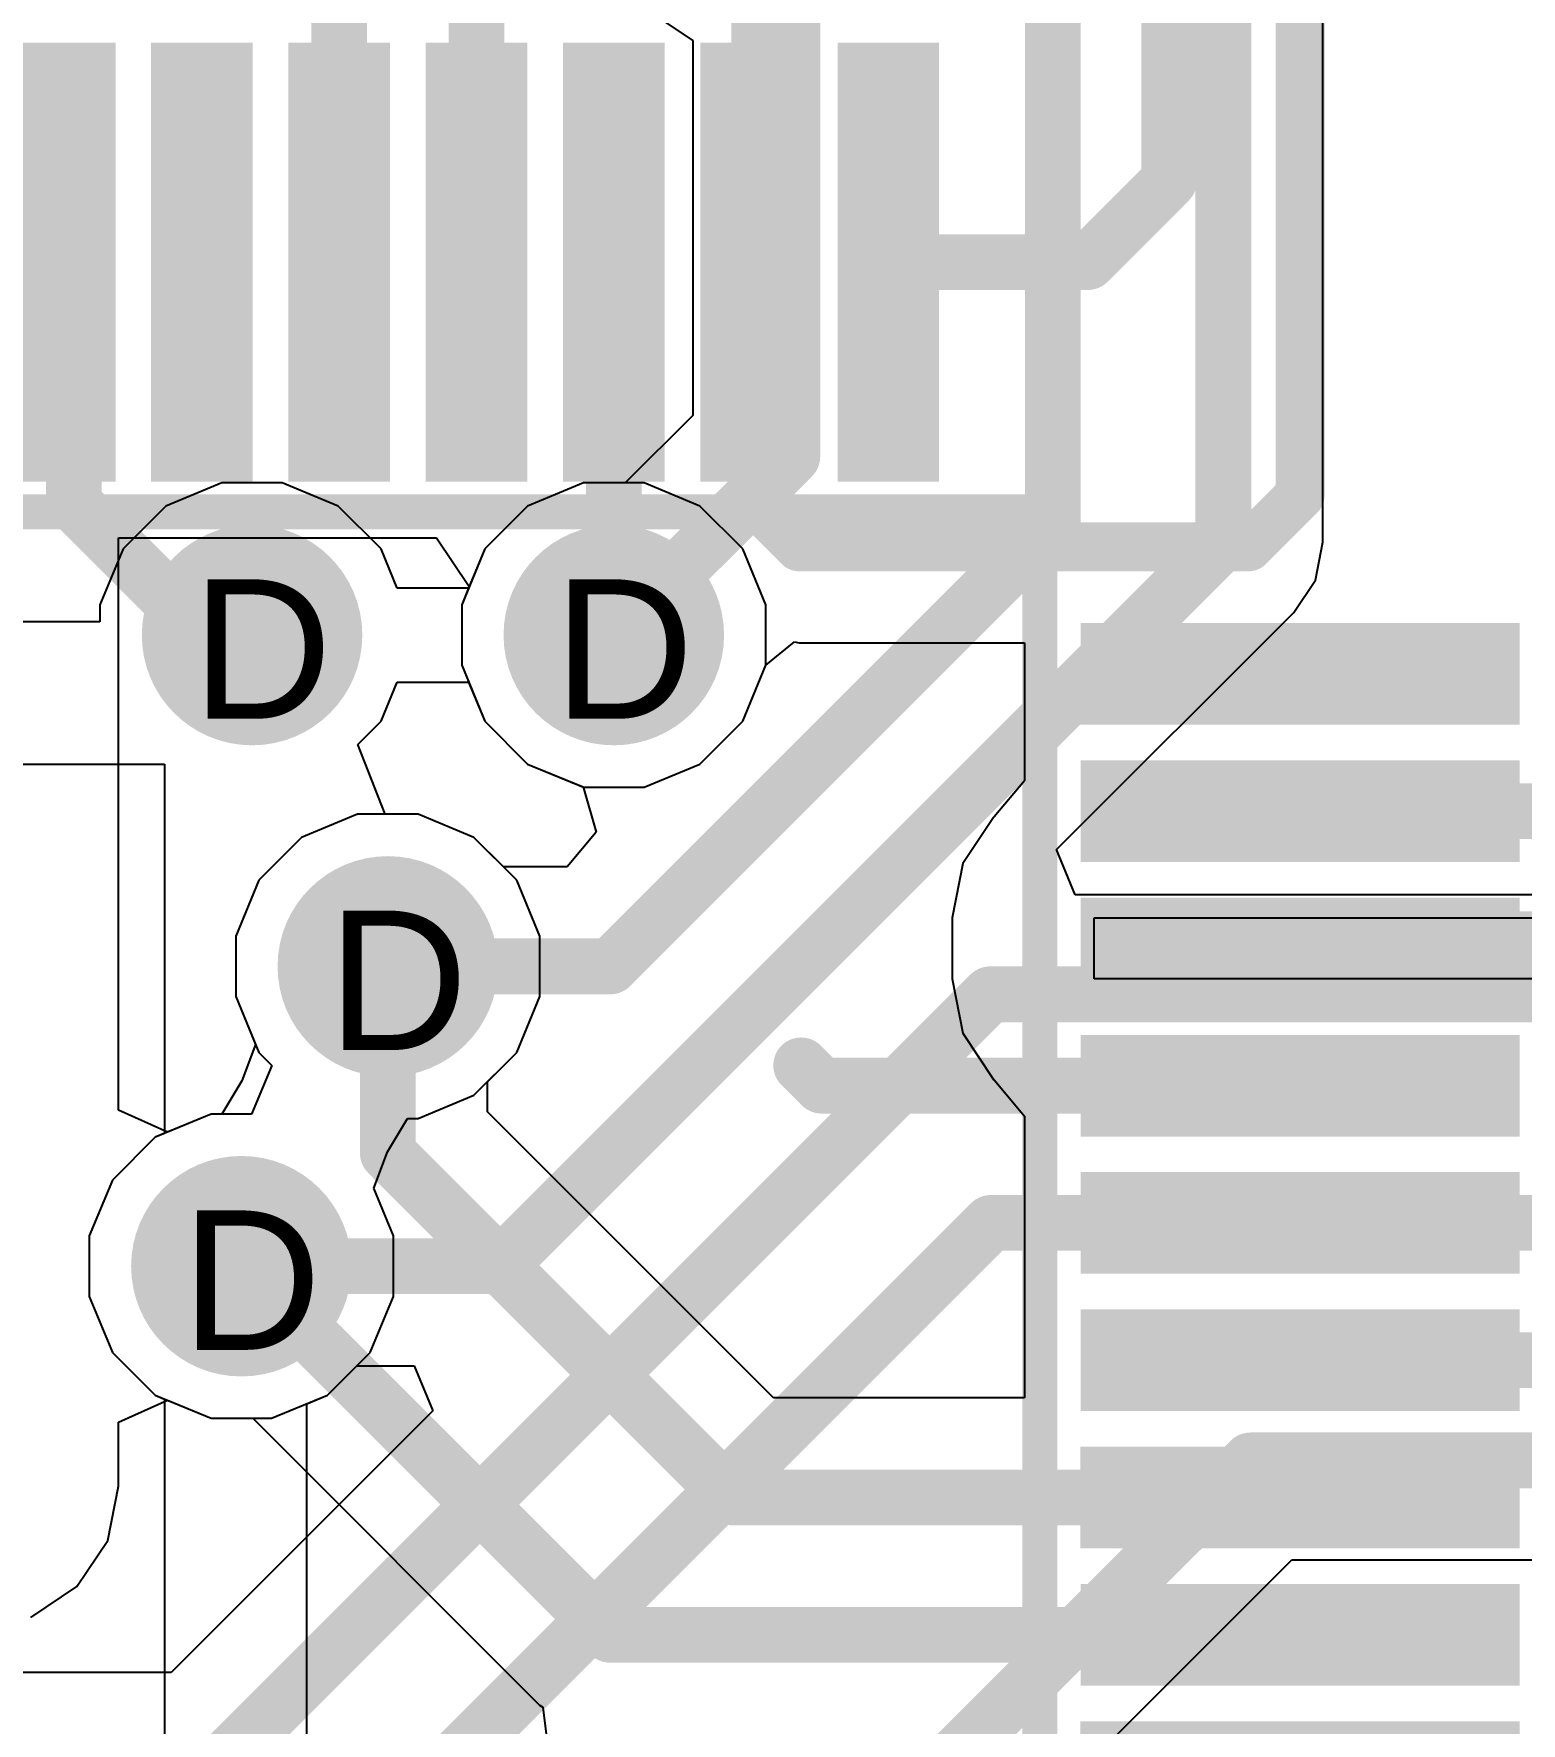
# Model space of a CAD drawing. Header units: inches. Extents: x 0 to 5032, y 0 to 5323.
# Drawn here: x 162.31 to 167.73, y 41.44 to 47.59 of the extents above; entities that cross this region are included whole.
import ezdxf

# ---------------------------------------------------------------- set-up
doc = ezdxf.new("R2010")
doc.units = ezdxf.units.IN
for name, color, linetype in [('Bottom Layer', 5, 'Continuous'), ('Bottom Solder', 6, 'Continuous'), ('Drill Drawing', 1, 'Continuous'), ('Layer 1', 16, 'Continuous'), ('Layer 2', 76, 'Continuous'), ('Top Layer', 1, 'Continuous'), ('Top Overlay', 2, 'Continuous'), ('Top Paste', 8, 'Continuous'), ('Top Solder', 216, 'Continuous'), ('Via Holes', 16, 'Continuous')]:
    doc.layers.add(name, color=color, linetype=linetype)
doc.styles.add('Arial', font='', dxfattribs={"height": 0.2})
doc.styles.get('Arial').set_extended_font_data('Arial')

# ---------------------------------------------------------------- blocks, each defined once
blk = doc.blocks.new('48_LQFP__7_7__120')
at = {"layer": 'Top Layer'}
for points in [[(4.9999, 0.3849), (4.9999, 0.1149), (3.4999, 0.1149), (3.4999, 0.3849)], [(4.9999, -0.1149), (4.9999, -0.3849), (3.4999, -0.3849), (3.4999, -0.1149)], [(4.9999, -0.6151), (4.9999, -0.8851), (3.4999, -0.8851), (3.4999, -0.6151)], [(4.9999, -1.1149), (4.9999, -1.3849), (3.4999, -1.3849), (3.4999, -1.1149)], [(4.9999, -1.6151), (4.9999, -1.8851), (3.4999, -1.8851), (3.4999, -1.6151)], [(4.9999, -2.1149), (4.9999, -2.3849), (3.4999, -2.3849), (3.4999, -2.1149)], [(4.9999, -2.6151), (4.9999, -2.8851), (3.4999, -2.8851), (3.4999, -2.6151)], [(-0.6151, -3.5), (-0.6151, -5), (-0.8851, -5), (-0.8851, -3.5)], [(-0.115, -3.4999), (-0.115, -4.9999), (-0.385, -4.9999), (-0.385, -3.4999)], [(0.3849, -3.5), (0.3849, -5), (0.1149, -5), (0.1149, -3.5)], [(0.885, -3.4999), (0.885, -4.9999), (0.615, -4.9999), (0.615, -3.4999)], [(1.3849, -3.5), (1.3849, -5), (1.1149, -5), (1.1149, -3.5)], [(1.885, -3.4999), (1.885, -4.9999), (1.615, -4.9999), (1.615, -3.4999)], [(2.3849, -3.5), (2.3849, -5), (2.1149, -5), (2.1149, -3.5)], [(2.885, -3.4999), (2.885, -4.9999), (2.615, -4.9999), (2.615, -3.4999)]]:
    blk.add_hatch(color=1, dxfattribs=at).paths.add_polyline_path(points)
at = {"layer": 'Top Paste'}
for points in [[(4.9999, 0.3849), (4.9999, 0.1149), (3.4999, 0.1149), (3.4999, 0.3849)], [(4.9999, -0.1149), (4.9999, -0.3849), (3.4999, -0.3849), (3.4999, -0.1149)], [(4.9999, -0.6151), (4.9999, -0.8851), (3.4999, -0.8851), (3.4999, -0.6151)], [(4.9999, -1.1149), (4.9999, -1.3849), (3.4999, -1.3849), (3.4999, -1.1149)], [(4.9999, -1.6151), (4.9999, -1.8851), (3.4999, -1.8851), (3.4999, -1.6151)], [(4.9999, -2.1149), (4.9999, -2.3849), (3.4999, -2.3849), (3.4999, -2.1149)], [(4.9999, -2.6151), (4.9999, -2.8851), (3.4999, -2.8851), (3.4999, -2.6151)], [(-0.6151, -3.5), (-0.6151, -5), (-0.8851, -5), (-0.8851, -3.5)], [(-0.115, -3.4999), (-0.115, -4.9999), (-0.385, -4.9999), (-0.385, -3.4999)], [(0.3849, -3.5), (0.3849, -5), (0.1149, -5), (0.1149, -3.5)], [(0.885, -3.4999), (0.885, -4.9999), (0.615, -4.9999), (0.615, -3.4999)], [(1.3849, -3.5), (1.3849, -5), (1.1149, -5), (1.1149, -3.5)], [(1.885, -3.4999), (1.885, -4.9999), (1.615, -4.9999), (1.615, -3.4999)], [(2.3849, -3.5), (2.3849, -5), (2.1149, -5), (2.1149, -3.5)], [(2.885, -3.4999), (2.885, -4.9999), (2.615, -4.9999), (2.615, -3.4999)]]:
    blk.add_hatch(color=8, dxfattribs=at).paths.add_polyline_path(points)
at = {"layer": 'Top Solder'}
for points in [[(5.0499, 0.4349), (5.0499, 0.0648), (3.4498, 0.0648), (3.4498, 0.4349)], [(5.0499, -0.0648), (5.0499, -0.4349), (3.4498, -0.4349), (3.4498, -0.0648)], [(5.0499, -0.5651), (5.0499, -0.9351), (3.4498, -0.9351), (3.4498, -0.5651)], [(5.0499, -1.0648), (5.0499, -1.4349), (3.4498, -1.4349), (3.4498, -1.0648)], [(5.0499, -1.5651), (5.0499, -1.9351), (3.4498, -1.9351), (3.4498, -1.5651)], [(5.0499, -2.0648), (5.0499, -2.4349), (3.4498, -2.4349), (3.4498, -2.0648)], [(5.0499, -2.5651), (5.0499, -2.9351), (3.4498, -2.9351), (3.4498, -2.5651)], [(-1.065, -3.4498), (-1.065, -5.0499), (-1.435, -5.0499), (-1.435, -3.4498)], [(-0.5651, -3.45), (-0.5651, -5.05), (-0.9352, -5.05), (-0.9352, -3.45)], [(-0.065, -3.4498), (-0.065, -5.0499), (-0.435, -5.0499), (-0.435, -3.4498)], [(0.4349, -3.45), (0.4349, -5.05), (0.0648, -5.05), (0.0648, -3.45)], [(0.935, -3.4499), (0.935, -5.0499), (0.565, -5.0499), (0.565, -3.4499)], [(1.4349, -3.45), (1.4349, -5.05), (1.0648, -5.05), (1.0648, -3.45)], [(1.935, -3.4499), (1.935, -5.0499), (1.565, -5.0499), (1.565, -3.4499)], [(2.4349, -3.45), (2.4349, -5.05), (2.0648, -5.05), (2.0648, -3.45)], [(2.935, -3.4499), (2.935, -5.0499), (2.565, -5.0499), (2.565, -3.4499)]]:
    blk.add_hatch(color=216, dxfattribs=at).paths.add_polyline_path(points)
at = {"layer": 'Top Overlay'}
for points in [[(3.3401, 2.8956, 0.127, 0.127, 0), (3.3401, -3.302, 0.127, 0.127, 0)], [(-3.3147, -3.302, 0.127, 0.127, 0), (3.3401, -3.302, 0.127, 0.127, 0)]]:
    blk.add_lwpolyline(points, format="xyseb", dxfattribs=at)
blk.add_lwpolyline([(3.3083, -3.302, 0.0635, 0.0635, 1), (3.3718, -3.302, 0.0635, 0.0635, 1)], format="xyseb", close=True, dxfattribs=at)
blk.add_lwpolyline([(3.3083, -3.302, 0.0635, 0.0635, 1), (3.3718, -3.302, 0.0635, 0.0635, 1)], format="xyseb", close=True, dxfattribs=at)

msp = doc.modelspace()

# ---------------------------------------------------------------- hatches: boundary and pattern name
at = {"layer": 'Bottom Layer'}
h = msp.add_hatch(color=5, dxfattribs=at)
edge = h.paths.add_edge_path()
edge.add_arc((163.107, 45.4029), 0.3, 0, 360)
h = msp.add_hatch(color=5, dxfattribs=at)
edge = h.paths.add_edge_path()
edge.add_arc((164.4245, 45.4029), 0.3, 0, 360)
h = msp.add_hatch(color=5, dxfattribs=at)
edge = h.paths.add_edge_path()
edge.add_arc((163.6014, 44.196), 0.3, 0, 360)
h = msp.add_hatch(color=5, dxfattribs=at)
edge = h.paths.add_edge_path()
edge.add_arc((163.068, 43.1038), 0.3, 0, 360)
at = {"layer": 'Bottom Solder'}
h = msp.add_hatch(color=6, dxfattribs=at)
edge = h.paths.add_edge_path()
edge.add_arc((163.107, 45.4029), 0.4016, 0, 360)
h = msp.add_hatch(color=6, dxfattribs=at)
edge = h.paths.add_edge_path()
edge.add_arc((164.4245, 45.4029), 0.4016, 0, 360)
h = msp.add_hatch(color=6, dxfattribs=at)
edge = h.paths.add_edge_path()
edge.add_arc((163.6014, 44.196), 0.4016, 0, 360)
h = msp.add_hatch(color=6, dxfattribs=at)
edge = h.paths.add_edge_path()
edge.add_arc((163.068, 43.1038), 0.4016, 0, 360)
at = {"layer": 'Layer 1'}
h = msp.add_hatch(color=16, dxfattribs=at)
edge = h.paths.add_edge_path()
edge.add_arc((163.107, 45.4029), 0.3, 0, 360)
h = msp.add_hatch(color=16, dxfattribs=at)
edge = h.paths.add_edge_path()
edge.add_arc((164.4245, 45.4029), 0.3, 0, 360)
h = msp.add_hatch(color=16, dxfattribs=at)
edge = h.paths.add_edge_path()
edge.add_arc((163.6014, 44.196), 0.3, 0, 360)
h = msp.add_hatch(color=16, dxfattribs=at)
edge = h.paths.add_edge_path()
edge.add_arc((163.068, 43.1038), 0.3, 0, 360)
at = {"layer": 'Layer 2'}
h = msp.add_hatch(color=76, dxfattribs=at)
edge = h.paths.add_edge_path()
edge.add_arc((163.107, 45.4029), 0.3, 0, 360)
h = msp.add_hatch(color=76, dxfattribs=at)
edge = h.paths.add_edge_path()
edge.add_arc((164.4245, 45.4029), 0.3, 0, 360)
h = msp.add_hatch(color=76, dxfattribs=at)
edge = h.paths.add_edge_path()
edge.add_arc((163.6014, 44.196), 0.3, 0, 360)
h = msp.add_hatch(color=76, dxfattribs=at)
edge = h.paths.add_edge_path()
edge.add_arc((163.068, 43.1038), 0.3, 0, 360)
at = {"layer": 'Top Layer'}
h = msp.add_hatch(color=1, dxfattribs=at)
edge = h.paths.add_edge_path()
edge.add_arc((163.107, 45.4029), 0.3, 0, 360)
h = msp.add_hatch(color=1, dxfattribs=at)
edge = h.paths.add_edge_path()
edge.add_arc((164.4245, 45.4029), 0.3, 0, 360)
h = msp.add_hatch(color=1, dxfattribs=at)
edge = h.paths.add_edge_path()
edge.add_arc((163.6014, 44.196), 0.3, 0, 360)
msp.add_hatch(color=1, dxfattribs=at).paths.add_polyline_path([(166.1743, 44.1265), (168.5298, 44.1265), (168.5298, 44.3965), (166.1743, 44.3965)])
h = msp.add_hatch(color=1, dxfattribs=at)
edge = h.paths.add_edge_path()
edge.add_arc((163.068, 43.1038), 0.3, 0, 360)
at = {"layer": 'Top Solder'}
h = msp.add_hatch(color=216, dxfattribs=at)
edge = h.paths.add_edge_path()
edge.add_arc((163.107, 45.4029), 0.4016, 0, 360)
h = msp.add_hatch(color=216, dxfattribs=at)
edge = h.paths.add_edge_path()
edge.add_arc((164.4245, 45.4029), 0.4016, 0, 360)
h = msp.add_hatch(color=216, dxfattribs=at)
edge = h.paths.add_edge_path()
edge.add_arc((163.6014, 44.196), 0.4016, 0, 360)
h = msp.add_hatch(color=216, dxfattribs=at)
edge = h.paths.add_edge_path()
edge.add_arc((163.068, 43.1038), 0.4016, 0, 360)
at = {"layer": 'Via Holes'}
h = msp.add_hatch(color=7, dxfattribs=at)
edge = h.paths.add_edge_path()
edge.add_arc((163.107, 45.4029), 0.15, 0, 360)
h = msp.add_hatch(color=7, dxfattribs=at)
edge = h.paths.add_edge_path()
edge.add_arc((164.4245, 45.4029), 0.15, 0, 360)
h = msp.add_hatch(color=7, dxfattribs=at)
edge = h.paths.add_edge_path()
edge.add_arc((163.6014, 44.196), 0.15, 0, 360)
h = msp.add_hatch(color=7, dxfattribs=at)
edge = h.paths.add_edge_path()
edge.add_arc((163.068, 43.1038), 0.15, 0, 360)

# ---------------------------------------------------------------- linework, layer by layer
at = {"layer": 'Bottom Layer'}
for p, q in [((167.0072, 45.7413), (167.0072, 48.258)), ((164.5642, 47.6674), (164.712, 47.5686)), ((164.712, 47.5686), (164.712, 46.2031)), ((164.712, 46.2031), (164.4658, 45.9569)), ((164.3143, 45.9569), (164.1107, 45.8725)), ((164.4658, 45.9569), (164.3143, 45.9569)), ((164.1107, 45.8725), (163.9549, 45.7167)), ((166.9796, 45.6025), (167.0072, 45.7413)), ((167.0072, 45.7413), (167.0072, 45.7413)), ((163.9549, 45.7167), (163.8705, 45.5131)), ((166.901, 45.4849), (166.9796, 45.6025)), ((163.8705, 45.5131), (163.8705, 45.2927)), ((166.0373, 44.6212), (166.901, 45.4849)), ((166.901, 45.4849), (166.901, 45.4849)), ((163.8705, 45.2927), (163.9549, 45.0891)), ((163.9549, 45.0891), (164.1107, 44.9332)), ((164.1107, 44.9332), (164.3126, 44.8496)), ((164.3126, 44.8496), (164.3602, 44.6846)), ((163.4912, 44.75), (163.2876, 44.6657)), ((163.7116, 44.75), (163.4912, 44.75)), ((163.9152, 44.6657), (163.7116, 44.75)), ((164.3602, 44.6846), (164.2546, 44.5586)), ((163.2876, 44.6657), (163.1317, 44.5098)), ((164.0223, 44.5586), (163.9152, 44.6657)), ((166.1054, 44.457), (166.0373, 44.6212)), ((164.2546, 44.5586), (164.0223, 44.5586)), ((163.1317, 44.5098), (163.0474, 44.3062)), ((177.7359, 44.457), (166.1054, 44.457)), ((163.0474, 44.3062), (163.0474, 44.0858)), ((163.0474, 44.0858), (163.1317, 43.8822)), ((163.1317, 43.8822), (163.1784, 43.8355)), ((163.1784, 43.8355), (163.1047, 43.6578)), ((162.9578, 43.6578), (162.7542, 43.5735)), ((163.1047, 43.6578), (162.9578, 43.6578)), ((162.7542, 43.5735), (162.5983, 43.4176)), ((162.5983, 43.4176), (162.514, 43.214)), ((162.514, 43.214), (162.514, 42.9936)), ((162.514, 42.9936), (162.5983, 42.79)), ((162.5983, 42.79), (162.7542, 42.6341)), ((163.3818, 42.6341), (163.4889, 42.7412)), ((163.4889, 42.7412), (163.697, 42.7412)), ((163.697, 42.7412), (163.7651, 42.577)), ((162.7542, 42.6341), (162.9578, 42.5498)), ((163.1782, 42.5498), (163.3818, 42.6341)), ((163.7651, 42.577), (162.8123, 41.6243)), ((162.9578, 42.5498), (163.1782, 42.5498)), ((163.4106, 38.5508), (166.8937, 42.034)), ((166.8937, 42.034), (168.0963, 42.034)), ((162.8123, 41.6243), (160.3786, 41.6243))]:
    msp.add_line(p, q, dxfattribs=at)
for points in [[(166.0236, 45.8075, 0.2032, 0.2032, 0), (166.0236, 62.6156, 0.2032, 0.2032, 0)], [(166.6446, 45.7413, 0.2032, 0.2032, 0), (166.6446, 62.1514, 0.2032, 0.2032, 0)], [(165.0746, 46.053, 0.2032, 0.2032, 0), (165.0746, 48.5056, 0.2032, 0.2032, 0)], [(164.4245, 45.4029, 0.2032, 0.2032, 0), (165.0746, 46.053, 0.2032, 0.2032, 0)], [(164.4121, 44.196, 0.2032, 0.2032, 0), (166.0236, 45.8075, 0.2032, 0.2032, 0)], [(164.0072, 43.1038, 0.2032, 0.2032, 0), (166.6446, 45.7413, 0.2032, 0.2032, 0)], [(163.6014, 44.196, 0.2032, 0.2032, 0), (164.4121, 44.196, 0.2032, 0.2032, 0)], [(162.9625, 41.2617, 0.2032, 0.2032, 0), (165.7952, 44.0944, 0.2032, 0.2032, 0)], [(165.7952, 44.0944, 0.2032, 0.2032, 0), (177.7359, 44.0944, 0.2032, 0.2032, 0)], [(162.1902, 39.6542, 0.2032, 0.2032, 0), (165.7975, 43.2615, 0.2032, 0.2032, 0)], [(165.7975, 43.2615, 0.2032, 0.2032, 0), (168.5172, 43.2615, 0.2032, 0.2032, 0)], [(163.068, 43.1038, 0.2032, 0.2032, 0), (164.0072, 43.1038, 0.2032, 0.2032, 0)], [(163.0217, 38.6746, 0.2032, 0.2032, 0), (166.7435, 42.3965, 0.2032, 0.2032, 0)], [(166.7435, 42.3965, 0.2032, 0.2032, 0), (168.5172, 42.3965, 0.2032, 0.2032, 0)]]:
    msp.add_lwpolyline(points, format="xyseb", dxfattribs=at)
for points in [[(165.0238, 46.053, 0.1016, 0.1016, 1), (165.1254, 46.053, 0.1016, 0.1016, 1)], [(165.0238, 46.053, 0.1016, 0.1016, 1), (165.1254, 46.053, 0.1016, 0.1016, 1)], [(165.9728, 45.8075, 0.1016, 0.1016, 1), (166.0744, 45.8075, 0.1016, 0.1016, 1)], [(165.9728, 45.8075, 0.1016, 0.1016, 1), (166.0744, 45.8075, 0.1016, 0.1016, 1)], [(166.5938, 45.7413, 0.1016, 0.1016, 1), (166.6954, 45.7413, 0.1016, 0.1016, 1)], [(166.5938, 45.7413, 0.1016, 0.1016, 1), (166.6954, 45.7413, 0.1016, 0.1016, 1)], [(164.3737, 45.4029, 0.1016, 0.1016, 1), (164.4753, 45.4029, 0.1016, 0.1016, 1)], [(163.5506, 44.196, 0.1016, 0.1016, 1), (163.6522, 44.196, 0.1016, 0.1016, 1)], [(164.3613, 44.196, 0.1016, 0.1016, 1), (164.4629, 44.196, 0.1016, 0.1016, 1)], [(164.3613, 44.196, 0.1016, 0.1016, 1), (164.4629, 44.196, 0.1016, 0.1016, 1)], [(165.7444, 44.0944, 0.1016, 0.1016, 1), (165.846, 44.0944, 0.1016, 0.1016, 1)], [(165.7444, 44.0944, 0.1016, 0.1016, 1), (165.846, 44.0944, 0.1016, 0.1016, 1)], [(165.7467, 43.2615, 0.1016, 0.1016, 1), (165.8483, 43.2615, 0.1016, 0.1016, 1)], [(165.7467, 43.2615, 0.1016, 0.1016, 1), (165.8483, 43.2615, 0.1016, 0.1016, 1)], [(163.0172, 43.1038, 0.1016, 0.1016, 1), (163.1188, 43.1038, 0.1016, 0.1016, 1)], [(163.9564, 43.1038, 0.1016, 0.1016, 1), (164.058, 43.1038, 0.1016, 0.1016, 1)], [(163.9564, 43.1038, 0.1016, 0.1016, 1), (164.058, 43.1038, 0.1016, 0.1016, 1)], [(166.6927, 42.3965, 0.1016, 0.1016, 1), (166.7943, 42.3965, 0.1016, 0.1016, 1)], [(166.6927, 42.3965, 0.1016, 0.1016, 1), (166.7943, 42.3965, 0.1016, 0.1016, 1)]]:
    msp.add_lwpolyline(points, format="xyseb", close=True, dxfattribs=at)
at = {"layer": 'Layer 1'}
for p, q in [((164.3143, 45.9569), (164.1107, 45.8725)), ((164.5347, 45.9569), (164.3143, 45.9569)), ((164.7383, 45.8725), (164.5347, 45.9569)), ((164.1107, 45.8725), (163.9549, 45.7167)), ((164.8942, 45.7167), (164.7383, 45.8725)), ((163.9549, 45.7167), (163.8705, 45.5131)), ((164.9785, 45.5131), (164.8942, 45.7167)), ((163.8705, 45.5131), (163.8705, 45.2927)), ((164.9785, 45.2927), (164.9785, 45.5131)), ((163.8705, 45.2927), (163.9549, 45.0891)), ((164.8942, 45.0891), (164.9785, 45.2927)), ((163.9549, 45.0891), (164.1107, 44.9332)), ((164.7383, 44.9332), (164.8942, 45.0891)), ((164.1107, 44.9332), (164.3143, 44.8489)), ((164.5347, 44.8489), (164.7383, 44.9332)), ((164.3143, 44.8489), (164.5347, 44.8489)), ((163.4912, 44.75), (163.2876, 44.6657)), ((163.7116, 44.75), (163.4912, 44.75)), ((163.9152, 44.6657), (163.7116, 44.75)), ((163.2876, 44.6657), (163.1317, 44.5098)), ((164.0711, 44.5098), (163.9152, 44.6657)), ((163.1317, 44.5098), (163.0474, 44.3062)), ((164.1554, 44.3062), (164.0711, 44.5098)), ((163.0474, 44.3062), (163.0474, 44.0858)), ((164.1554, 44.0858), (164.1554, 44.3062)), ((163.0474, 44.0858), (163.1195, 43.9118)), ((164.0711, 43.8822), (164.1554, 44.0858)), ((163.1195, 43.9118), (163.0696, 43.7788)), ((163.9152, 43.7263), (164.0711, 43.8822)), ((163.0696, 43.7788), (162.9969, 43.6578)), ((163.7116, 43.642), (163.9152, 43.7263)), ((162.9578, 43.6578), (162.7542, 43.5735)), ((162.9969, 43.6578), (162.9578, 43.6578)), ((163.5998, 43.521), (163.6725, 43.642)), ((163.6725, 43.642), (163.7116, 43.642)), ((162.7542, 43.5735), (162.5983, 43.4176)), ((163.5499, 43.388), (163.5998, 43.521)), ((162.5983, 43.4176), (162.514, 43.214)), ((163.622, 43.214), (163.5499, 43.388)), ((162.514, 43.214), (162.514, 42.9936)), ((163.622, 42.9936), (163.622, 43.214)), ((162.514, 42.9936), (162.5983, 42.79)), ((163.5377, 42.79), (163.622, 42.9936)), ((162.5983, 42.79), (162.7542, 42.6341)), ((163.3818, 42.6341), (163.5377, 42.79)), ((162.7542, 42.6341), (162.9578, 42.5498)), ((163.1782, 42.5498), (163.3818, 42.6341)), ((162.9578, 42.5498), (163.1782, 42.5498))]:
    msp.add_line(p, q, dxfattribs=at)
at = {"layer": 'Layer 2'}
for p, q in [((162.9968, 45.9569), (162.7932, 45.8725)), ((163.2172, 45.9569), (162.9968, 45.9569)), ((163.4208, 45.8725), (163.2172, 45.9569)), ((164.3143, 45.9569), (164.1107, 45.8725)), ((164.5347, 45.9569), (164.3143, 45.9569)), ((164.7383, 45.8725), (164.5347, 45.9569)), ((162.7932, 45.8725), (162.6374, 45.7167)), ((163.5767, 45.7167), (163.4208, 45.8725)), ((164.1107, 45.8725), (163.9549, 45.7167)), ((164.8942, 45.7167), (164.7383, 45.8725)), ((162.6374, 45.7167), (162.553, 45.5131)), ((163.6359, 45.5738), (163.5767, 45.7167)), ((163.9549, 45.7167), (163.8957, 45.5738)), ((164.9785, 45.5131), (164.8942, 45.7167)), ((163.8957, 45.5738), (163.6359, 45.5738)), ((162.553, 45.5131), (162.553, 45.4512)), ((164.9785, 45.2927), (164.9785, 45.5131)), ((162.553, 45.4512), (159.004, 45.4512)), ((164.8942, 45.0891), (164.9785, 45.2927)), ((163.5767, 45.0891), (163.6359, 45.2319)), ((163.6359, 45.2319), (163.8957, 45.2319)), ((163.8957, 45.2319), (163.9549, 45.0891)), ((163.4916, 45.004), (163.5767, 45.0891)), ((163.9549, 45.0891), (164.1107, 44.9332)), ((164.7383, 44.9332), (164.8942, 45.0891)), ((163.5917, 44.75), (163.4916, 45.004)), ((159.004, 44.9332), (162.7886, 44.9332)), ((162.7886, 44.9332), (162.7886, 43.5877)), ((164.1107, 44.9332), (164.3143, 44.8489)), ((164.5347, 44.8489), (164.7383, 44.9332)), ((164.3143, 44.8489), (164.5347, 44.8489)), ((163.7116, 44.75), (163.5917, 44.75)), ((163.9152, 44.6657), (163.7116, 44.75)), ((164.0711, 44.5098), (163.9152, 44.6657)), ((164.1554, 44.3062), (164.0711, 44.5098)), ((164.1554, 44.0858), (164.1554, 44.3062)), ((164.0711, 43.8822), (164.1554, 44.0858)), ((163.9152, 43.7263), (164.0711, 43.8822)), ((163.7116, 43.642), (163.9152, 43.7263)), ((163.5998, 43.521), (163.6725, 43.642)), ((163.6725, 43.642), (163.7116, 43.642)), ((162.7542, 43.5735), (162.5983, 43.4176)), ((162.7886, 43.5877), (162.7542, 43.5735)), ((163.5499, 43.388), (163.5998, 43.521)), ((162.5983, 43.4176), (162.514, 43.214)), ((163.622, 43.214), (163.5499, 43.388)), ((162.514, 43.214), (162.514, 42.9936)), ((163.622, 42.9936), (163.622, 43.214)), ((162.514, 42.9936), (162.5983, 42.79)), ((163.5377, 42.79), (163.622, 42.9936)), ((162.5983, 42.79), (162.7542, 42.6341)), ((163.3818, 42.6341), (163.5377, 42.79)), ((162.7542, 42.6341), (162.7886, 42.6199)), ((162.7886, 42.6199), (162.7886, 42.603)), ((162.7886, 42.603), (162.7886, 40.921)), ((163.3066, 42.603), (163.3818, 42.6341)), ((163.3066, 40.921), (163.3066, 42.603))]:
    msp.add_line(p, q, dxfattribs=at)
at = {"layer": 'Top Layer'}
for p, q in [((162.6208, 43.6723), (162.6208, 45.7574)), ((162.6208, 45.7574), (163.7793, 45.7574)), ((163.7793, 45.7574), (163.8981, 45.5796)), ((163.8981, 45.5796), (163.8705, 45.5131)), ((163.8705, 45.5131), (163.8705, 45.2927)), ((164.9785, 45.2927), (165.0824, 45.3779)), ((165.0824, 45.3779), (165.0992, 45.3746)), ((165.0992, 45.3746), (165.9203, 45.3746)), ((165.9203, 45.3746), (165.9203, 44.8725)), ((163.8705, 45.2927), (163.9549, 45.0891)), ((164.8942, 45.0891), (164.9785, 45.2927)), ((163.9549, 45.0891), (164.1107, 44.9332)), ((164.7383, 44.9332), (164.8942, 45.0891)), ((164.1107, 44.9332), (164.3143, 44.8489)), ((164.5347, 44.8489), (164.7383, 44.9332)), ((165.9203, 44.8725), (165.8104, 44.7402)), ((164.3143, 44.8489), (164.5347, 44.8489)), ((163.4912, 44.75), (163.2876, 44.6657)), ((163.7116, 44.75), (163.4912, 44.75)), ((163.9152, 44.6657), (163.7116, 44.75)), ((165.808, 44.7387), (165.6958, 44.5706)), ((165.8104, 44.7402), (165.808, 44.7387)), ((163.2876, 44.6657), (163.1317, 44.5098)), ((164.0711, 44.5098), (163.9152, 44.6657)), ((165.6958, 44.5706), (165.6563, 44.3724)), ((163.1317, 44.5098), (163.0474, 44.3062)), ((164.1554, 44.3062), (164.0711, 44.5098)), ((165.6563, 44.3724), (165.6563, 44.1504)), ((166.1743, 44.1504), (166.1743, 44.3724)), ((166.1743, 44.3724), (167.9284, 44.3724)), ((163.0474, 44.3062), (163.0474, 44.0858)), ((164.1554, 44.0858), (164.1554, 44.3062)), ((165.6563, 44.1504), (165.6958, 43.9522)), ((167.9284, 44.1504), (166.1743, 44.1504)), ((163.0474, 44.0858), (163.1317, 43.8822)), ((164.0711, 43.8822), (164.1554, 44.0858)), ((165.6958, 43.9522), (165.808, 43.7842)), ((163.1317, 43.8822), (163.1784, 43.8355)), ((163.964, 43.7751), (164.0711, 43.8822)), ((163.1784, 43.8355), (163.1047, 43.6578)), ((163.964, 43.6661), (163.964, 43.7751)), ((165.808, 43.7842), (165.8102, 43.7827)), ((165.8102, 43.7827), (165.9203, 43.6505)), ((162.7986, 43.5918), (162.6208, 43.6723)), ((162.9578, 43.6578), (162.7986, 43.5918)), ((163.1047, 43.6578), (162.9578, 43.6578)), ((165.0059, 42.6241), (163.964, 43.6661)), ((165.9203, 43.6505), (165.9203, 42.8725)), ((165.9203, 42.8725), (165.9204, 42.8725)), ((165.9204, 42.8725), (165.9204, 42.6505)), ((165.9204, 42.6505), (165.9203, 42.6505)), ((165.9203, 42.6505), (165.9203, 42.6241)), ((162.6208, 42.5353), (162.7986, 42.6158)), ((162.7986, 42.6158), (162.9578, 42.5498)), ((165.9203, 42.6241), (165.0059, 42.6241)), ((162.6208, 42.3031), (162.6208, 42.5353)), ((162.9578, 42.5498), (163.1092, 42.5498)), ((163.1092, 42.5498), (164.154, 41.505)), ((162.5813, 42.1049), (162.6208, 42.3031)), ((162.469, 41.9369), (162.5813, 42.1049)), ((162.301, 41.8246), (162.469, 41.9369)), ((164.154, 41.505), (164.154, 41.505)), ((164.154, 41.505), (164.1657, 41.4972)), ((164.1657, 41.4972), (164.1882, 41.3219))]:
    msp.add_line(p, q, dxfattribs=at)
for points in [[(166.4471, 47.0578, 0.2032, 0.2032, 0), (166.4471, 48.8234, 0.2032, 0.2032, 0)], [(163.4245, 46.7614, 0.2032, 0.2032, 0), (163.4245, 48.2092, 0.2032, 0.2032, 0)], [(164.9542, 46.7913, 0.2032, 0.2032, 0), (164.9542, 47.7389, 0.2032, 0.2032, 0)], [(163.9243, 46.7614, 0.2032, 0.2032, 0), (163.9243, 47.7089, 0.2032, 0.2032, 0)], [(166.9244, 45.9121, 0.1778, 0.1778, 0), (166.9244, 47.7089, 0.1778, 0.1778, 0)], [(166.1508, 46.7614, 0.2032, 0.2032, 0), (166.4471, 47.0578, 0.2032, 0.2032, 0)], [(162.4245, 46.7614, 0.2032, 0.2032, 0), (162.4579, 46.728, 0.2032, 0.2032, 0)], [(164.4245, 45.4029, 0.2032, 0.2032, 0), (164.4245, 46.7614, 0.2032, 0.2032, 0)], [(164.9243, 46.7614, 0.2032, 0.2032, 0), (164.9542, 46.7913, 0.2032, 0.2032, 0)], [(164.9243, 46.7614, 0.1778, 0.1778, 0), (164.9464, 46.7392, 0.1778, 0.1778, 0)], [(165.4245, 46.7614, 0.2032, 0.2032, 0), (166.1508, 46.7614, 0.2032, 0.2032, 0)], [(162.4579, 45.8817, 0.2032, 0.2032, 0), (162.4579, 46.728, 0.2032, 0.2032, 0)], [(164.9464, 45.877, 0.1778, 0.1778, 0), (164.9464, 46.7392, 0.1778, 0.1778, 0)], [(162.4579, 45.8817, 0.2032, 0.2032, 0), (162.8608, 45.4788, 0.2032, 0.2032, 0)], [(166.7365, 45.7242, 0.1778, 0.1778, 0), (166.9244, 45.9121, 0.1778, 0.1778, 0)], [(164.9464, 45.877, 0.1778, 0.1778, 0), (165.0992, 45.7242, 0.1778, 0.1778, 0)], [(165.0992, 45.7242, 0.1778, 0.1778, 0), (166.7365, 45.7242, 0.1778, 0.1778, 0)], [(162.8608, 45.4788, 0.2032, 0.2032, 0), (163.0311, 45.4788, 0.2032, 0.2032, 0)], [(163.0311, 45.4788, 0.2032, 0.2032, 0), (163.107, 45.4029, 0.2032, 0.2032, 0)], [(166.9244, 44.7614, 0.2032, 0.2032, 0), (167.836, 44.7614, 0.2032, 0.2032, 0)], [(163.6014, 43.5159, 0.2032, 0.2032, 0), (163.6014, 44.196, 0.2032, 0.2032, 0)], [(165.107, 43.8355, 0.2032, 0.2032, 0), (165.1811, 43.7614, 0.2032, 0.2032, 0)], [(165.1811, 43.7614, 0.2032, 0.2032, 0), (166.9244, 43.7614, 0.2032, 0.2032, 0)], [(163.6014, 43.5159, 0.2032, 0.2032, 0), (164.8558, 42.2615, 0.2032, 0.2032, 0)], [(166.9243, 43.2615, 0.2032, 0.2032, 0), (168.5172, 43.2615, 0.2032, 0.2032, 0)], [(163.068, 43.1038, 0.2032, 0.2032, 0), (164.4104, 41.7614, 0.2032, 0.2032, 0)], [(166.9244, 42.7614, 0.2032, 0.2032, 0), (168.045, 42.7614, 0.2032, 0.2032, 0)], [(164.8558, 42.2615, 0.2032, 0.2032, 0), (166.9243, 42.2615, 0.2032, 0.2032, 0)], [(164.4104, 41.7614, 0.2032, 0.2032, 0), (166.9244, 41.7614, 0.2032, 0.2032, 0)]]:
    msp.add_lwpolyline(points, format="xyseb", dxfattribs=at)
for points in [[(166.3963, 47.0578, 0.1016, 0.1016, 1), (166.4979, 47.0578, 0.1016, 0.1016, 1)], [(166.3963, 47.0578, 0.1016, 0.1016, 1), (166.4979, 47.0578, 0.1016, 0.1016, 1)], [(162.3737, 46.7614, 0.1016, 0.1016, 1), (162.4753, 46.7614, 0.1016, 0.1016, 1)], [(163.3737, 46.7614, 0.1016, 0.1016, 1), (163.4753, 46.7614, 0.1016, 0.1016, 1)], [(163.8735, 46.7614, 0.1016, 0.1016, 1), (163.9751, 46.7614, 0.1016, 0.1016, 1)], [(164.3737, 46.7614, 0.1016, 0.1016, 1), (164.4753, 46.7614, 0.1016, 0.1016, 1)], [(164.8735, 46.7614, 0.1016, 0.1016, 1), (164.9751, 46.7614, 0.1016, 0.1016, 1)], [(164.8798, 46.7614, 0.0889, 0.0889, 1), (164.9687, 46.7614, 0.0889, 0.0889, 1)], [(164.9034, 46.7913, 0.1016, 0.1016, 1), (165.005, 46.7913, 0.1016, 0.1016, 1)], [(164.9034, 46.7913, 0.1016, 0.1016, 1), (165.005, 46.7913, 0.1016, 0.1016, 1)], [(165.3737, 46.7614, 0.1016, 0.1016, 1), (165.4753, 46.7614, 0.1016, 0.1016, 1)], [(166.1, 46.7614, 0.1016, 0.1016, 1), (166.2016, 46.7614, 0.1016, 0.1016, 1)], [(166.1, 46.7614, 0.1016, 0.1016, 1), (166.2016, 46.7614, 0.1016, 0.1016, 1)], [(162.4071, 46.728, 0.1016, 0.1016, 1), (162.5087, 46.728, 0.1016, 0.1016, 1)], [(162.4071, 46.728, 0.1016, 0.1016, 1), (162.5087, 46.728, 0.1016, 0.1016, 1)], [(164.902, 46.7392, 0.0889, 0.0889, 1), (164.9909, 46.7392, 0.0889, 0.0889, 1)], [(164.902, 46.7392, 0.0889, 0.0889, 1), (164.9909, 46.7392, 0.0889, 0.0889, 1)], [(162.4071, 45.8817, 0.1016, 0.1016, 1), (162.5087, 45.8817, 0.1016, 0.1016, 1)], [(162.4071, 45.8817, 0.1016, 0.1016, 1), (162.5087, 45.8817, 0.1016, 0.1016, 1)], [(166.88, 45.9121, 0.0889, 0.0889, 1), (166.9689, 45.9121, 0.0889, 0.0889, 1)], [(166.88, 45.9121, 0.0889, 0.0889, 1), (166.9689, 45.9121, 0.0889, 0.0889, 1)], [(164.902, 45.877, 0.0889, 0.0889, 1), (164.9909, 45.877, 0.0889, 0.0889, 1)], [(164.902, 45.877, 0.0889, 0.0889, 1), (164.9909, 45.877, 0.0889, 0.0889, 1)], [(165.0548, 45.7242, 0.0889, 0.0889, 1), (165.1437, 45.7242, 0.0889, 0.0889, 1)], [(165.0548, 45.7242, 0.0889, 0.0889, 1), (165.1437, 45.7242, 0.0889, 0.0889, 1)], [(166.692, 45.7242, 0.0889, 0.0889, 1), (166.7809, 45.7242, 0.0889, 0.0889, 1)], [(166.692, 45.7242, 0.0889, 0.0889, 1), (166.7809, 45.7242, 0.0889, 0.0889, 1)], [(162.81, 45.4788, 0.1016, 0.1016, 1), (162.9116, 45.4788, 0.1016, 0.1016, 1)], [(162.81, 45.4788, 0.1016, 0.1016, 1), (162.9116, 45.4788, 0.1016, 0.1016, 1)], [(162.9803, 45.4788, 0.1016, 0.1016, 1), (163.0819, 45.4788, 0.1016, 0.1016, 1)], [(162.9803, 45.4788, 0.1016, 0.1016, 1), (163.0819, 45.4788, 0.1016, 0.1016, 1)], [(163.0562, 45.4029, 0.1016, 0.1016, 1), (163.1578, 45.4029, 0.1016, 0.1016, 1)], [(164.3737, 45.4029, 0.1016, 0.1016, 1), (164.4753, 45.4029, 0.1016, 0.1016, 1)], [(166.8736, 44.7614, 0.1016, 0.1016, 1), (166.9752, 44.7614, 0.1016, 0.1016, 1)], [(163.5506, 44.196, 0.1016, 0.1016, 1), (163.6522, 44.196, 0.1016, 0.1016, 1)], [(165.0562, 43.8355, 0.1016, 0.1016, 1), (165.1578, 43.8355, 0.1016, 0.1016, 1)], [(165.1303, 43.7614, 0.1016, 0.1016, 1), (165.2319, 43.7614, 0.1016, 0.1016, 1)], [(165.1303, 43.7614, 0.1016, 0.1016, 1), (165.2319, 43.7614, 0.1016, 0.1016, 1)], [(166.8736, 43.7614, 0.1016, 0.1016, 1), (166.9752, 43.7614, 0.1016, 0.1016, 1)], [(163.5506, 43.5159, 0.1016, 0.1016, 1), (163.6522, 43.5159, 0.1016, 0.1016, 1)], [(163.5506, 43.5159, 0.1016, 0.1016, 1), (163.6522, 43.5159, 0.1016, 0.1016, 1)], [(166.8735, 43.2615, 0.1016, 0.1016, 1), (166.9751, 43.2615, 0.1016, 0.1016, 1)], [(163.0172, 43.1038, 0.1016, 0.1016, 1), (163.1188, 43.1038, 0.1016, 0.1016, 1)], [(166.8736, 42.7614, 0.1016, 0.1016, 1), (166.9752, 42.7614, 0.1016, 0.1016, 1)], [(164.805, 42.2615, 0.1016, 0.1016, 1), (164.9066, 42.2615, 0.1016, 0.1016, 1)], [(164.805, 42.2615, 0.1016, 0.1016, 1), (164.9066, 42.2615, 0.1016, 0.1016, 1)], [(166.8735, 42.2615, 0.1016, 0.1016, 1), (166.9751, 42.2615, 0.1016, 0.1016, 1)], [(164.3596, 41.7614, 0.1016, 0.1016, 1), (164.4612, 41.7614, 0.1016, 0.1016, 1)], [(164.3596, 41.7614, 0.1016, 0.1016, 1), (164.4612, 41.7614, 0.1016, 0.1016, 1)], [(166.8736, 41.7614, 0.1016, 0.1016, 1), (166.9752, 41.7614, 0.1016, 0.1016, 1)]]:
    msp.add_lwpolyline(points, format="xyseb", close=True, dxfattribs=at)

# ---------------------------------------------------------------- block references
at = {"rotation": 90}
msp.add_blockref('48_LQFP__7_7__120', (162.6744, 42.5115), dxfattribs=at)

# ---------------------------------------------------------------- texts
at = {"layer": 'Drill Drawing', "style": 'Arial'}
for p in [(162.8869, 45.0982), (164.2044, 45.0982), (163.3813, 43.8913), (162.8479, 42.7991)]:
    msp.add_text('D', height=0.508, dxfattribs=at).set_placement(p)

doc.saveas('drawing.dxf')
